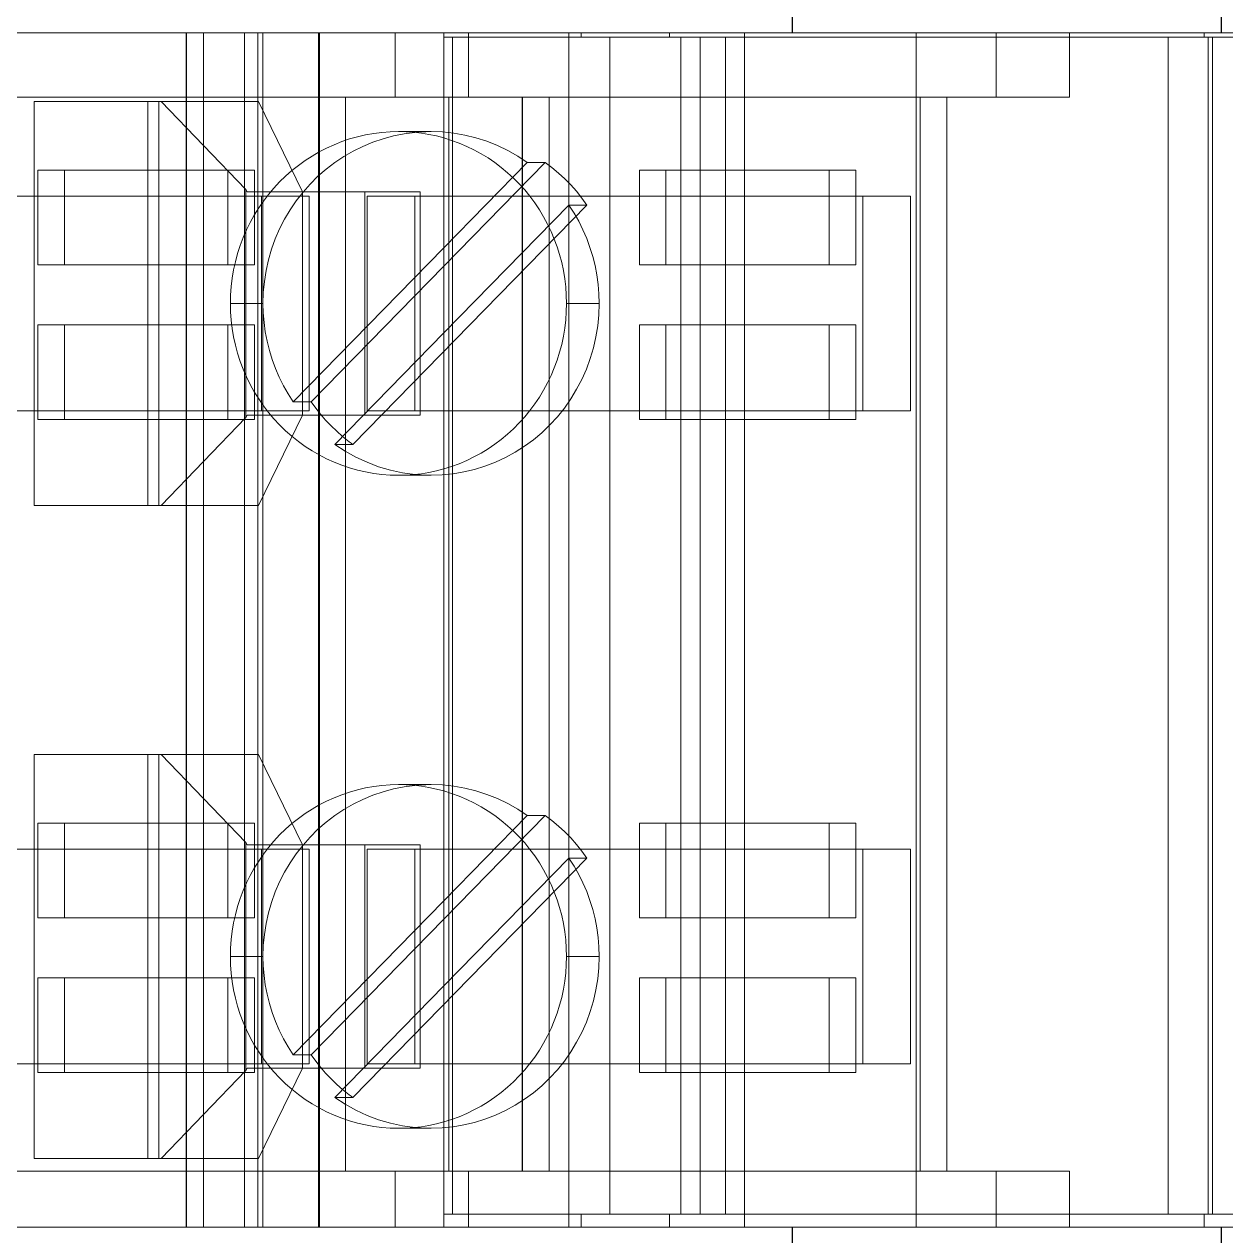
# Model space of a CAD drawing. Header units: millimetres. Extents: x 2936 to 53953, y 1541 to 47526.
# Drawn here: x 47532.57 to 47546.56, y 45513.77 to 45527.87 of the extents above; entities that cross this region are included whole.
import ezdxf

# ---------------------------------------------------------------- set-up
doc = ezdxf.new("R2010")
doc.units = ezdxf.units.MM
doc.set_wipeout_variables(frame=1)
doc.layers.add('000-PI-Oprema', color=30, linetype='Continuous', lineweight=5)
doc.layers.add('004-PI-DIN Šina', color=3, linetype='Continuous')

# ---------------------------------------------------------------- blocks, each defined once
blk = doc.blocks.new('*U823')
at = {"layer": '004-PI-DIN Šina'}
blk.add_lwpolyline([(870, -17.5), (870, 17.5), (0, 17.5), (0, -17.5)], close=True, dxfattribs=at)
blk.add_lwpolyline([(0, 12.5), (870, 12.5)], dxfattribs=at)
blk = doc.blocks.new('2967060')
blk.add_wipeout([(-7.118, 10.618), (6.782, 10.618), (6.782, -69.382), (-7.118, -69.382)]).dxf.layer = '000-PI-Oprema'
at = {"layer": '000-PI-Oprema'}
for p, q in [((-7.068, -41.484), (-7.068, -39.782)), ((6.632, -39.782), (6.632, -41.484)), ((-7.118, -40.432), (-7.118, -41.532)), ((6.782, -41.532), (6.782, -40.432)), ((6.632, -41.435), (-7.068, -41.435)), ((-7.118, -41.532), (-7.118, -47.755)), ((-7.068, -41.532), (-7.118, -41.532)), ((-7.068, -41.951), (-7.068, -41.484)), ((6.632, -41.484), (-7.068, -41.484)), ((6.632, -41.484), (6.632, -41.951)), ((6.632, -41.532), (6.782, -41.532)), ((6.782, -47.755), (6.782, -41.532)), ((-7.068, -47.105), (-7.068, -41.951)), ((6.632, -41.951), (-7.068, -41.951)), ((6.632, -41.951), (6.632, -47.105)), ((-7.118, -43.097), (-6.368, -43.097)), ((-6.368, -49.47), (-6.368, -43.097)), ((6.132, -43.097), (6.132, -49.47)), ((6.782, -43.097), (6.132, -43.097)), ((-7.118, -43.951), (-6.368, -43.951)), ((6.782, -43.951), (6.132, -43.951)), ((-6.368, -44.525), (6.132, -44.525)), ((-6.368, -44.836), (6.132, -44.836)), ((-7.118, -44.882), (-7.118, -44.882)), ((-7.118, -44.882), (6.782, -44.882)), ((-5.218, -44.948), (-5.218, -45.505)), ((-5.218, -44.948), (-2.718, -44.948)), ((-2.718, -45.505), (-2.718, -44.948)), ((2.382, -44.948), (2.382, -45.505)), ((2.382, -44.948), (4.882, -44.948)), ((4.882, -45.505), (4.882, -44.948)), ((6.782, -44.882), (6.782, -44.882)), ((-5.218, -45.505), (-5.218, -51.276)), ((-5.218, -45.505), (-2.718, -45.505)), ((-2.718, -45.505), (-2.718, -51.276)), ((2.382, -45.505), (2.382, -51.276)), ((2.382, -45.505), (4.882, -45.505)), ((4.882, -45.505), (4.882, -51.276)), ((-4.418, -45.585), (-5.518, -45.585)), ((-5.518, -45.585), (-5.518, -47.796)), ((-4.418, -47.796), (-4.418, -45.585)), ((-2.618, -45.585), (-3.718, -45.585)), ((-3.718, -45.585), (-3.718, -47.796)), ((-2.618, -47.796), (-2.618, -45.585)), ((3.182, -45.585), (2.082, -45.585)), ((2.082, -45.585), (2.082, -47.796)), ((3.182, -47.796), (3.182, -45.585)), ((3.882, -45.585), (3.882, -47.796)), ((4.982, -45.585), (3.882, -45.585)), ((4.982, -47.796), (4.982, -45.585)), ((-5.518, -48.106), (-5.518, -45.896)), ((-5.518, -45.896), (-4.418, -45.896)), ((-4.418, -45.896), (-4.418, -48.106)), ((-3.718, -45.896), (-2.618, -45.896)), ((-3.718, -48.106), (-3.718, -45.896)), ((-2.618, -45.896), (-2.618, -48.106)), ((2.082, -45.896), (3.182, -45.896)), ((2.082, -48.106), (2.082, -45.896)), ((3.182, -45.896), (3.182, -48.106)), ((3.882, -48.106), (3.882, -45.896)), ((3.882, -45.896), (4.982, -45.896)), ((4.982, -45.896), (4.982, -48.106)), ((-7.118, -46.882), (-7.118, -46.882)), ((6.782, -46.882), (-7.118, -46.882)), ((6.782, -46.882), (6.782, -46.882)), ((6.632, -47.105), (-7.068, -47.105)), ((-7.068, -48.448), (-7.068, -47.105)), ((6.632, -47.105), (6.632, -48.448)), ((6.632, -47.399), (-7.068, -47.399)), ((6.632, -47.622), (-7.068, -47.622)), ((-7.118, -47.755), (-7.118, -48.782)), ((-7.068, -47.755), (-7.118, -47.755)), ((-5.518, -47.796), (-4.418, -47.796)), ((-3.718, -47.796), (-2.618, -47.796)), ((2.082, -47.796), (3.182, -47.796)), ((3.882, -47.796), (4.982, -47.796)), ((6.632, -47.755), (6.782, -47.755)), ((6.782, -48.782), (6.782, -47.755)), ((-4.418, -48.106), (-5.518, -48.106)), ((-2.618, -48.106), (-3.718, -48.106)), ((3.182, -48.106), (2.082, -48.106)), ((4.982, -48.106), (3.882, -48.106)), ((-7.068, -50.382), (-7.068, -48.448)), ((-7.068, -48.448), (6.632, -48.448)), ((6.632, -48.448), (6.632, -50.382)), ((-4.515, -48.649), (-4.408, -48.622)), ((-4.408, -48.622), (-4.3, -48.601)), ((-4.3, -48.601), (-4.19, -48.586)), ((-4.19, -48.586), (-4.08, -48.577)), ((-4.08, -48.577), (-3.968, -48.574)), ((-3.968, -48.953), (-3.968, -48.574)), ((-3.968, -48.574), (-3.837, -48.578)), ((-3.837, -48.578), (-3.707, -48.591)), ((-3.707, -48.591), (-3.578, -48.612)), ((-3.578, -48.612), (-3.45, -48.641)), ((-3.45, -48.641), (-3.326, -48.678)), ((3.085, -48.649), (3.192, -48.622)), ((3.192, -48.622), (3.3, -48.601)), ((3.3, -48.601), (3.41, -48.586)), ((3.41, -48.586), (3.52, -48.577)), ((3.52, -48.577), (3.632, -48.574)), ((3.632, -48.574), (3.763, -48.578)), ((3.632, -48.953), (3.632, -48.574)), ((3.763, -48.578), (3.893, -48.591)), ((3.893, -48.591), (4.022, -48.612)), ((4.022, -48.612), (4.15, -48.641)), ((4.15, -48.641), (4.274, -48.678)), ((-7.118, -50.382), (-7.118, -48.782)), ((-7.118, -48.782), (-7.068, -48.782)), ((-5.273, -48.839), (-5.195, -48.777)), ((-5.195, -48.777), (-5.113, -48.718)), ((-5.113, -48.926), (-5.113, -48.718)), ((-2.328, -51.442), (-5.113, -48.718)), ((-4.924, -48.812), (-4.825, -48.763)), ((-4.825, -48.763), (-4.724, -48.719)), ((-4.724, -48.719), (-4.621, -48.681)), ((-4.621, -48.681), (-4.515, -48.649)), ((-3.326, -48.678), (-3.203, -48.723)), ((-3.203, -48.723), (-3.084, -48.776)), ((-3.084, -48.776), (-2.969, -48.836)), ((2.327, -48.839), (2.405, -48.777)), ((2.405, -48.777), (2.487, -48.718)), ((2.487, -48.926), (2.487, -48.718)), ((2.487, -48.718), (5.272, -51.442)), ((2.676, -48.812), (2.775, -48.763)), ((2.775, -48.763), (2.876, -48.719)), ((2.876, -48.719), (2.979, -48.681)), ((2.979, -48.681), (3.085, -48.649)), ((4.274, -48.678), (4.397, -48.723)), ((4.397, -48.723), (4.516, -48.776)), ((4.516, -48.776), (4.631, -48.836)), ((6.632, -48.782), (6.782, -48.782)), ((6.782, -48.782), (6.782, -50.382)), ((6.782, -48.926), (-7.118, -48.926)), ((-5.418, -48.975), (-5.347, -48.905)), ((-5.347, -48.905), (-5.273, -48.839)), ((-5.113, -48.926), (-5.02, -48.866)), ((-3.625, -50.382), (-5.113, -48.926)), ((-5.02, -48.866), (-4.924, -48.812)), ((-2.969, -48.836), (-2.857, -48.904)), ((-2.857, -48.904), (-2.75, -48.979)), ((2.182, -48.975), (2.253, -48.905)), ((2.253, -48.905), (2.327, -48.839)), ((2.487, -48.926), (2.58, -48.866)), ((3.975, -50.382), (2.487, -48.926)), ((2.58, -48.866), (2.676, -48.812)), ((4.631, -48.836), (4.743, -48.904)), ((4.743, -48.904), (4.85, -48.979)), ((-5.549, -49.123), (-5.485, -49.047)), ((-5.485, -49.047), (-5.418, -48.975)), ((-4.718, -49.096), (-4.628, -49.063)), ((-4.628, -49.063), (-4.537, -49.034)), ((-4.537, -49.034), (-4.445, -49.01)), ((-4.445, -49.01), (-4.351, -48.99)), ((-4.351, -48.99), (-4.256, -48.974)), ((-4.256, -48.974), (-4.161, -48.963)), ((-4.161, -48.963), (-4.065, -48.956)), ((-4.065, -48.956), (-3.968, -48.953)), ((-3.968, -48.953), (-3.872, -48.956)), ((-3.872, -48.956), (-3.776, -48.963)), ((-3.776, -48.963), (-3.68, -48.974)), ((-3.68, -48.974), (-3.586, -48.99)), ((-3.586, -48.99), (-3.492, -49.01)), ((-3.492, -49.01), (-3.4, -49.034)), ((-3.4, -49.034), (-3.309, -49.063)), ((-3.309, -49.063), (-3.219, -49.096)), ((-2.75, -48.979), (-2.649, -49.06)), ((-2.649, -49.06), (-2.554, -49.148)), ((2.051, -49.123), (2.115, -49.047)), ((2.115, -49.047), (2.182, -48.975)), ((2.882, -49.096), (2.972, -49.063)), ((2.972, -49.063), (3.063, -49.034)), ((3.063, -49.034), (3.155, -49.01)), ((3.155, -49.01), (3.249, -48.99)), ((3.249, -48.99), (3.344, -48.974)), ((3.344, -48.974), (3.439, -48.963)), ((3.439, -48.963), (3.535, -48.956)), ((3.535, -48.956), (3.632, -48.953)), ((3.632, -48.953), (3.728, -48.956)), ((3.728, -48.956), (3.824, -48.963)), ((3.824, -48.963), (3.92, -48.974)), ((3.92, -48.974), (4.014, -48.99)), ((4.014, -48.99), (4.108, -49.01)), ((4.108, -49.01), (4.2, -49.034)), ((4.2, -49.034), (4.291, -49.063)), ((4.291, -49.063), (4.381, -49.096)), ((4.85, -48.979), (4.951, -49.06)), ((4.951, -49.06), (5.046, -49.148)), ((-6.368, -49.156), (6.132, -49.156)), ((-5.608, -49.203), (-5.549, -49.123)), ((-5.608, -49.41), (-5.608, -49.203)), ((-5.608, -49.203), (-4.403, -50.382)), ((-4.976, -49.22), (-4.892, -49.175)), ((-4.892, -49.175), (-4.806, -49.133)), ((-4.806, -49.133), (-4.718, -49.096)), ((-3.219, -49.096), (-3.131, -49.133)), ((-3.131, -49.133), (-3.045, -49.175)), ((-3.045, -49.175), (-2.96, -49.22)), ((-2.554, -49.148), (-2.464, -49.241)), ((1.992, -49.203), (2.051, -49.123)), ((1.992, -49.41), (1.992, -49.203)), ((3.197, -50.382), (1.992, -49.203)), ((2.624, -49.22), (2.708, -49.175)), ((2.708, -49.175), (2.794, -49.133)), ((2.794, -49.133), (2.882, -49.096)), ((4.381, -49.096), (4.469, -49.133)), ((4.469, -49.133), (4.555, -49.175)), ((4.555, -49.175), (4.64, -49.22)), ((5.046, -49.148), (5.136, -49.241)), ((-5.215, -49.38), (-5.138, -49.323)), ((-5.138, -49.323), (-5.059, -49.27)), ((-5.059, -49.27), (-4.976, -49.22)), ((-2.96, -49.22), (-2.878, -49.27)), ((-2.878, -49.27), (-2.798, -49.323)), ((-2.798, -49.323), (-2.722, -49.38)), ((-2.464, -49.241), (-2.382, -49.339)), ((-2.382, -49.339), (-2.306, -49.443)), ((2.385, -49.38), (2.462, -49.323)), ((2.462, -49.323), (2.541, -49.27)), ((2.541, -49.27), (2.624, -49.22)), ((4.64, -49.22), (4.722, -49.27)), ((4.722, -49.27), (4.802, -49.323)), ((4.802, -49.323), (4.878, -49.38)), ((5.136, -49.241), (5.218, -49.339)), ((5.218, -49.339), (5.294, -49.443)), ((6.132, -49.466), (-6.368, -49.466)), ((-6.368, -49.47), (-6.368, -50.324)), ((6.132, -49.47), (-6.368, -49.47)), ((-5.682, -49.521), (-5.608, -49.41)), ((-5.608, -49.41), (-4.615, -50.382)), ((-5.359, -49.504), (-5.289, -49.44)), ((-5.289, -49.44), (-5.215, -49.38)), ((-2.722, -49.38), (-2.648, -49.44)), ((-2.648, -49.44), (-2.578, -49.504)), ((-2.306, -49.443), (-2.236, -49.552)), ((1.918, -49.521), (1.992, -49.41)), ((1.992, -49.41), (2.985, -50.382)), ((2.241, -49.504), (2.311, -49.44)), ((2.311, -49.44), (2.385, -49.38)), ((4.878, -49.38), (4.952, -49.44)), ((4.952, -49.44), (5.022, -49.504)), ((5.294, -49.443), (5.364, -49.552)), ((6.132, -49.47), (6.132, -50.324)), ((-5.748, -49.637), (-5.682, -49.521)), ((-5.49, -49.641), (-5.426, -49.571)), ((-5.426, -49.571), (-5.359, -49.504)), ((-2.578, -49.504), (-2.51, -49.571)), ((-2.51, -49.571), (-2.446, -49.641)), ((-2.236, -49.552), (-2.175, -49.665)), ((1.852, -49.637), (1.918, -49.521)), ((2.11, -49.641), (2.174, -49.571)), ((2.174, -49.571), (2.241, -49.504)), ((5.022, -49.504), (5.09, -49.571)), ((5.09, -49.571), (5.154, -49.641)), ((5.364, -49.552), (5.425, -49.665)), ((-5.855, -49.882), (-5.806, -49.758)), ((-5.806, -49.758), (-5.748, -49.637)), ((-5.607, -49.789), (-5.551, -49.713)), ((-5.551, -49.713), (-5.49, -49.641)), ((-2.446, -49.641), (-2.386, -49.713)), ((-2.386, -49.713), (-2.329, -49.789)), ((-2.175, -49.665), (-2.12, -49.782)), ((1.745, -49.882), (1.794, -49.758)), ((1.794, -49.758), (1.852, -49.637)), ((1.993, -49.789), (2.049, -49.713)), ((2.049, -49.713), (2.11, -49.641)), ((5.154, -49.641), (5.214, -49.713)), ((5.214, -49.713), (5.271, -49.789)), ((5.425, -49.665), (5.48, -49.782)), ((-5.896, -50.008), (-5.855, -49.882)), ((-5.71, -49.948), (-5.661, -49.867)), ((-5.661, -49.867), (-5.607, -49.789)), ((-2.329, -49.789), (-2.276, -49.867)), ((-2.276, -49.867), (-2.227, -49.948)), ((-2.12, -49.782), (-2.074, -49.903)), ((-2.074, -49.903), (-2.036, -50.025)), ((1.704, -50.008), (1.745, -49.882)), ((1.89, -49.948), (1.939, -49.867)), ((1.939, -49.867), (1.993, -49.789)), ((5.271, -49.789), (5.324, -49.867)), ((5.324, -49.867), (5.373, -49.948)), ((5.48, -49.782), (5.526, -49.903)), ((5.526, -49.903), (5.564, -50.025)), ((-5.927, -50.137), (-5.896, -50.008)), ((-5.796, -50.116), (-5.755, -50.031)), ((-5.755, -50.031), (-5.71, -49.948)), ((-2.227, -49.948), (-2.182, -50.031)), ((-2.182, -50.031), (-2.14, -50.116)), ((-2.036, -50.025), (-2.007, -50.149)), ((1.673, -50.137), (1.704, -50.008)), ((1.804, -50.116), (1.845, -50.031)), ((1.845, -50.031), (1.89, -49.948)), ((5.373, -49.948), (5.418, -50.031)), ((5.418, -50.031), (5.46, -50.116)), ((5.564, -50.025), (5.593, -50.149)), ((-7.118, -50.095), (-6.368, -50.095)), ((-5.95, -50.267), (-5.927, -50.137)), ((-5.833, -50.203), (-5.796, -50.116)), ((-2.14, -50.116), (-2.103, -50.203)), ((-2.007, -50.149), (-1.985, -50.275)), ((1.65, -50.267), (1.673, -50.137)), ((1.767, -50.203), (1.804, -50.116)), ((5.46, -50.116), (5.497, -50.203)), ((5.593, -50.149), (5.615, -50.275)), ((6.782, -50.095), (6.132, -50.095)), ((6.632, -50.282), (-7.068, -50.282)), ((-7.068, -50.282), (-7.068, -50.282)), ((6.132, -50.324), (-6.368, -50.324)), ((-6.368, -50.324), (-6.368, -56.47)), ((-5.964, -50.398), (-5.95, -50.267)), ((-5.894, -50.382), (-5.866, -50.292)), ((-5.866, -50.292), (-5.833, -50.203)), ((-2.103, -50.203), (-2.071, -50.292)), ((-2.071, -50.292), (-2.043, -50.382)), ((-1.985, -50.275), (-1.973, -50.402)), ((1.636, -50.398), (1.65, -50.267)), ((1.706, -50.382), (1.734, -50.292)), ((1.734, -50.292), (1.767, -50.203)), ((5.497, -50.203), (5.529, -50.292)), ((5.529, -50.292), (5.557, -50.382)), ((5.615, -50.275), (5.627, -50.402)), ((6.132, -50.324), (6.132, -56.47)), ((6.632, -50.282), (6.632, -50.282)), ((-7.118, -55.382), (-7.118, -50.382)), ((-7.118, -50.382), (-7.118, -50.382)), ((-7.118, -50.382), (-7.068, -50.382)), ((-7.068, -50.382), (-7.068, -50.382)), ((6.632, -50.382), (-7.068, -50.382)), ((-5.968, -50.53), (-5.964, -50.398)), ((-5.935, -50.555), (-5.917, -50.468)), ((-5.917, -50.468), (-5.894, -50.382)), ((-4.615, -50.382), (-2.823, -52.134)), ((-4.403, -50.382), (-2.823, -51.926)), ((-2.328, -51.65), (-3.625, -50.382)), ((-2.043, -50.382), (-2.02, -50.468)), ((-2.02, -50.468), (-2.001, -50.555)), ((-1.973, -50.402), (-1.968, -50.53)), ((1.632, -50.53), (1.636, -50.398)), ((1.665, -50.555), (1.683, -50.468)), ((1.683, -50.468), (1.706, -50.382)), ((2.985, -50.382), (4.777, -52.134)), ((4.777, -51.926), (3.197, -50.382)), ((5.272, -51.65), (3.975, -50.382)), ((5.557, -50.382), (5.58, -50.468)), ((5.58, -50.468), (5.599, -50.555)), ((5.627, -50.402), (5.632, -50.53)), ((6.632, -50.382), (6.782, -50.382)), ((6.632, -50.382), (6.632, -50.382)), ((6.782, -50.382), (6.782, -50.382)), ((6.782, -55.382), (6.782, -50.382)), ((-5.968, -50.562), (-5.968, -50.53)), ((-5.968, -50.578), (-5.968, -50.53)), ((-5.967, -50.593), (-5.968, -50.562)), ((-5.968, -50.625), (-5.968, -50.578)), ((-5.966, -50.625), (-5.967, -50.593)), ((-5.95, -50.643), (-5.935, -50.555)), ((-2.001, -50.555), (-1.987, -50.643)), ((-1.969, -50.593), (-1.971, -50.625)), ((-1.968, -50.53), (-1.969, -50.562)), ((-1.969, -50.562), (-1.969, -50.593)), ((-1.968, -50.578), (-1.968, -50.53)), ((-1.968, -50.625), (-1.968, -50.578)), ((1.632, -50.562), (1.632, -50.53)), ((1.632, -50.578), (1.632, -50.53)), ((1.633, -50.593), (1.632, -50.562)), ((1.632, -50.625), (1.632, -50.578)), ((1.634, -50.625), (1.633, -50.593)), ((1.65, -50.643), (1.665, -50.555)), ((5.599, -50.555), (5.613, -50.643)), ((5.631, -50.593), (5.629, -50.625)), ((5.632, -50.53), (5.631, -50.562)), ((5.631, -50.562), (5.631, -50.593)), ((5.632, -50.578), (5.632, -50.53)), ((5.632, -50.625), (5.632, -50.578)), ((-5.968, -50.672), (-5.968, -50.625)), ((-5.968, -50.72), (-5.968, -50.672)), ((-5.968, -50.767), (-5.968, -50.72)), ((-5.964, -50.657), (-5.966, -50.625)), ((-5.966, -50.82), (-5.96, -50.732)), ((-5.962, -50.688), (-5.964, -50.657)), ((-5.959, -50.72), (-5.962, -50.688)), ((-5.96, -50.732), (-5.95, -50.643)), ((-5.942, -50.845), (-5.959, -50.72)), ((-5.268, -50.656), (-5.268, -51.301)), ((-2.668, -50.656), (-5.268, -50.656)), ((-2.718, -50.719), (-5.218, -50.719)), ((-2.668, -51.301), (-2.668, -50.656)), ((-1.978, -50.72), (-1.997, -50.863)), ((-1.987, -50.643), (-1.977, -50.732)), ((-1.975, -50.688), (-1.978, -50.72)), ((-1.977, -50.732), (-1.97, -50.82)), ((-1.973, -50.657), (-1.975, -50.688)), ((-1.971, -50.625), (-1.973, -50.657)), ((-1.968, -50.672), (-1.968, -50.625)), ((-1.968, -50.72), (-1.968, -50.672)), ((-1.968, -50.767), (-1.968, -50.72)), ((1.632, -50.672), (1.632, -50.625)), ((1.632, -50.72), (1.632, -50.672)), ((1.632, -50.767), (1.632, -50.72)), ((1.636, -50.657), (1.634, -50.625)), ((1.634, -50.82), (1.64, -50.732)), ((1.638, -50.688), (1.636, -50.657)), ((1.641, -50.72), (1.638, -50.688)), ((1.64, -50.732), (1.65, -50.643)), ((1.658, -50.845), (1.641, -50.72)), ((2.332, -50.656), (2.332, -51.301)), ((4.932, -50.656), (2.332, -50.656)), ((4.882, -50.719), (2.382, -50.719)), ((4.932, -51.301), (4.932, -50.656)), ((5.622, -50.72), (5.603, -50.863)), ((5.613, -50.643), (5.623, -50.732)), ((5.625, -50.688), (5.622, -50.72)), ((5.623, -50.732), (5.63, -50.82)), ((5.627, -50.657), (5.625, -50.688)), ((5.629, -50.625), (5.627, -50.657)), ((5.632, -50.672), (5.632, -50.625)), ((5.632, -50.72), (5.632, -50.672)), ((5.632, -50.767), (5.632, -50.72)), ((-5.968, -50.815), (-5.968, -50.767)), ((-5.968, -50.862), (-5.968, -50.815)), ((-5.968, -50.91), (-5.966, -50.82)), ((-5.968, -50.91), (-5.968, -50.862)), ((-5.918, -50.968), (-5.942, -50.845)), ((-1.997, -50.863), (-2.028, -51.003)), ((-1.97, -50.82), (-1.968, -50.91)), ((-1.968, -50.815), (-1.968, -50.767)), ((-1.968, -50.862), (-1.968, -50.815)), ((-1.968, -50.91), (-1.968, -50.862)), ((1.632, -50.815), (1.632, -50.767)), ((1.632, -50.862), (1.632, -50.815)), ((1.632, -50.91), (1.634, -50.82)), ((1.632, -50.91), (1.632, -50.862)), ((1.682, -50.968), (1.658, -50.845)), ((5.603, -50.863), (5.572, -51.003)), ((5.63, -50.82), (5.632, -50.91)), ((5.632, -50.815), (5.632, -50.767)), ((5.632, -50.862), (5.632, -50.815)), ((5.632, -50.91), (5.632, -50.862)), ((-7.118, -50.949), (-6.368, -50.949)), ((-5.966, -51.006), (-5.968, -50.91)), ((-5.959, -51.102), (-5.966, -51.006)), ((-5.885, -51.09), (-5.918, -50.968)), ((-2.028, -51.003), (-2.068, -51.141)), ((-1.971, -51.006), (-1.978, -51.102)), ((-1.968, -50.91), (-1.971, -51.006)), ((1.634, -51.006), (1.632, -50.91)), ((1.641, -51.102), (1.634, -51.006)), ((1.715, -51.09), (1.682, -50.968)), ((5.572, -51.003), (5.532, -51.141)), ((5.629, -51.006), (5.622, -51.102)), ((5.632, -50.91), (5.629, -51.006)), ((6.782, -50.949), (6.132, -50.949)), ((-5.947, -51.197), (-5.959, -51.102)), ((-5.844, -51.208), (-5.885, -51.09)), ((-2.068, -51.141), (-2.119, -51.275)), ((-1.978, -51.102), (-1.99, -51.197)), ((1.653, -51.197), (1.641, -51.102)), ((1.756, -51.208), (1.715, -51.09)), ((5.532, -51.141), (5.481, -51.275)), ((5.622, -51.102), (5.61, -51.197)), ((-5.93, -51.292), (-5.947, -51.197)), ((-5.908, -51.386), (-5.93, -51.292)), ((-5.796, -51.324), (-5.844, -51.208)), ((-5.741, -51.436), (-5.796, -51.324)), ((-2.668, -51.301), (-5.268, -51.301)), ((-5.268, -52.67), (-5.268, -51.301)), ((-5.218, -51.276), (-2.718, -51.276)), ((-2.668, -51.301), (-2.668, -52.67)), ((-2.119, -51.275), (-2.179, -51.405)), ((-2.007, -51.292), (-2.029, -51.386)), ((-1.99, -51.197), (-2.007, -51.292)), ((1.67, -51.292), (1.653, -51.197)), ((1.692, -51.386), (1.67, -51.292)), ((1.804, -51.324), (1.756, -51.208)), ((1.859, -51.436), (1.804, -51.324)), ((2.332, -52.67), (2.332, -51.301)), ((4.932, -51.301), (2.332, -51.301)), ((2.382, -51.276), (4.882, -51.276)), ((4.932, -51.301), (4.932, -52.67)), ((5.481, -51.275), (5.421, -51.405)), ((5.593, -51.292), (5.571, -51.386)), ((5.61, -51.197), (5.593, -51.292)), ((-5.882, -51.479), (-5.908, -51.386)), ((-5.678, -51.545), (-5.741, -51.436)), ((-2.343, -51.462), (-2.358, -51.482)), ((-2.328, -51.442), (-2.343, -51.462)), ((-2.328, -51.65), (-2.328, -51.442)), ((-2.179, -51.405), (-2.249, -51.53)), ((-2.029, -51.386), (-2.055, -51.479)), ((1.718, -51.479), (1.692, -51.386)), ((1.922, -51.545), (1.859, -51.436)), ((5.257, -51.462), (5.242, -51.482)), ((5.272, -51.442), (5.257, -51.462)), ((5.272, -51.65), (5.272, -51.442)), ((5.421, -51.405), (5.351, -51.53)), ((5.571, -51.386), (5.545, -51.479)), ((-6.368, -51.525), (6.132, -51.525)), ((-5.851, -51.57), (-5.882, -51.479)), ((-5.816, -51.659), (-5.851, -51.57)), ((-5.608, -51.65), (-5.678, -51.545)), ((-2.42, -51.561), (-2.48, -51.629)), ((-2.404, -51.541), (-2.42, -51.561)), ((-2.388, -51.522), (-2.404, -51.541)), ((-2.373, -51.502), (-2.388, -51.522)), ((-2.358, -51.482), (-2.373, -51.502)), ((-2.249, -51.53), (-2.328, -51.65)), ((-2.086, -51.57), (-2.121, -51.659)), ((-2.055, -51.479), (-2.086, -51.57)), ((1.749, -51.57), (1.718, -51.479)), ((1.784, -51.659), (1.749, -51.57)), ((1.992, -51.65), (1.922, -51.545)), ((5.18, -51.561), (5.12, -51.629)), ((5.196, -51.541), (5.18, -51.561)), ((5.212, -51.522), (5.196, -51.541)), ((5.227, -51.502), (5.212, -51.522)), ((5.242, -51.482), (5.227, -51.502)), ((5.351, -51.53), (5.272, -51.65)), ((5.514, -51.57), (5.479, -51.659)), ((5.545, -51.479), (5.514, -51.57)), ((-5.776, -51.746), (-5.816, -51.659)), ((-5.732, -51.832), (-5.776, -51.746)), ((-5.531, -51.751), (-5.608, -51.65)), ((-2.543, -51.695), (-2.609, -51.758)), ((-2.48, -51.629), (-2.543, -51.695)), ((-2.161, -51.746), (-2.205, -51.832)), ((-2.121, -51.659), (-2.161, -51.746)), ((1.824, -51.746), (1.784, -51.659)), ((1.868, -51.832), (1.824, -51.746)), ((2.069, -51.751), (1.992, -51.65)), ((5.057, -51.695), (4.991, -51.758)), ((5.12, -51.629), (5.057, -51.695)), ((5.439, -51.746), (5.395, -51.832)), ((5.479, -51.659), (5.439, -51.746)), ((-7.118, -51.829), (6.782, -51.829)), ((-7.118, -51.841), (6.782, -51.841)), ((-6.368, -51.836), (6.132, -51.836)), ((-5.684, -51.915), (-5.732, -51.832)), ((-5.448, -51.847), (-5.531, -51.751)), ((-5.358, -51.937), (-5.448, -51.847)), ((-2.75, -51.873), (-2.823, -51.926)), ((-2.678, -51.817), (-2.75, -51.873)), ((-2.609, -51.758), (-2.678, -51.817)), ((-2.205, -51.832), (-2.253, -51.915)), ((1.916, -51.915), (1.868, -51.832)), ((2.152, -51.847), (2.069, -51.751)), ((2.242, -51.937), (2.152, -51.847)), ((4.85, -51.873), (4.777, -51.926)), ((4.922, -51.817), (4.85, -51.873)), ((4.991, -51.758), (4.922, -51.817)), ((5.395, -51.832), (5.347, -51.915)), ((-5.268, -52.026), (-6.318, -52.54)), ((-5.632, -51.996), (-5.684, -51.915)), ((-5.575, -52.075), (-5.632, -51.996)), ((-5.263, -52.021), (-5.358, -51.937)), ((-2.668, -52.026), (-5.268, -52.026)), ((-5.163, -52.099), (-5.263, -52.021)), ((-5.218, -51.948), (-2.718, -51.948)), ((-5.218, -51.948), (-5.218, -52.505)), ((-2.823, -52.134), (-2.823, -51.926)), ((-2.718, -52.505), (-2.718, -51.948)), ((-1.618, -52.54), (-2.668, -52.026)), ((-2.305, -51.996), (-2.362, -52.075)), ((-2.253, -51.915), (-2.305, -51.996)), ((1.282, -52.54), (2.332, -52.026)), ((1.968, -51.996), (1.916, -51.915)), ((2.025, -52.075), (1.968, -51.996)), ((2.337, -52.021), (2.242, -51.937)), ((4.932, -52.026), (2.332, -52.026)), ((2.437, -52.099), (2.337, -52.021)), ((2.382, -51.948), (4.882, -51.948)), ((2.382, -51.948), (2.382, -52.505)), ((4.777, -52.134), (4.777, -51.926)), ((4.882, -52.505), (4.882, -51.948)), ((5.982, -52.54), (4.932, -52.026)), ((5.295, -51.996), (5.238, -52.075)), ((5.347, -51.915), (5.295, -51.996)), ((-5.514, -52.151), (-5.575, -52.075)), ((-5.45, -52.224), (-5.514, -52.151)), ((-5.059, -52.17), (-5.163, -52.099)), ((-2.823, -52.134), (-2.916, -52.194)), ((-2.422, -52.151), (-2.487, -52.224)), ((-2.362, -52.075), (-2.422, -52.151)), ((2.086, -52.151), (2.025, -52.075)), ((2.15, -52.224), (2.086, -52.151)), ((2.541, -52.17), (2.437, -52.099)), ((4.777, -52.134), (4.684, -52.194)), ((5.178, -52.151), (5.113, -52.224)), ((5.238, -52.075), (5.178, -52.151)), ((-5.382, -52.294), (-5.45, -52.224)), ((-5.311, -52.36), (-5.382, -52.294)), ((-4.949, -52.235), (-5.059, -52.17)), ((-4.836, -52.293), (-4.949, -52.235)), ((-4.719, -52.344), (-4.836, -52.293)), ((-3.11, -52.297), (-3.211, -52.341)), ((-3.011, -52.248), (-3.11, -52.297)), ((-2.916, -52.194), (-3.011, -52.248)), ((-2.555, -52.294), (-2.626, -52.36)), ((-2.487, -52.224), (-2.555, -52.294)), ((2.218, -52.294), (2.15, -52.224)), ((2.289, -52.36), (2.218, -52.294)), ((2.651, -52.235), (2.541, -52.17)), ((2.764, -52.293), (2.651, -52.235)), ((2.881, -52.344), (2.764, -52.293)), ((4.49, -52.297), (4.389, -52.341)), ((4.589, -52.248), (4.49, -52.297)), ((4.684, -52.194), (4.589, -52.248)), ((5.045, -52.294), (4.974, -52.36)), ((5.113, -52.224), (5.045, -52.294)), ((-5.236, -52.423), (-5.311, -52.36)), ((-5.159, -52.481), (-5.236, -52.423)), ((-4.598, -52.387), (-4.719, -52.344)), ((-4.475, -52.423), (-4.598, -52.387)), ((-4.35, -52.451), (-4.475, -52.423)), ((-4.223, -52.471), (-4.35, -52.451)), ((-3.529, -52.439), (-3.638, -52.46)), ((-3.421, -52.412), (-3.529, -52.439)), ((-3.315, -52.379), (-3.421, -52.412)), ((-3.211, -52.341), (-3.315, -52.379)), ((-2.7, -52.423), (-2.777, -52.481)), ((-2.626, -52.36), (-2.7, -52.423)), ((2.364, -52.423), (2.289, -52.36)), ((2.441, -52.481), (2.364, -52.423)), ((3.002, -52.387), (2.881, -52.344)), ((3.125, -52.423), (3.002, -52.387)), ((3.25, -52.451), (3.125, -52.423)), ((3.377, -52.471), (3.25, -52.451)), ((4.071, -52.439), (3.962, -52.46)), ((4.179, -52.412), (4.071, -52.439)), ((4.285, -52.379), (4.179, -52.412)), ((4.389, -52.341), (4.285, -52.379)), ((4.9, -52.423), (4.823, -52.481)), ((4.974, -52.36), (4.9, -52.423)), ((-7.118, -52.488), (6.782, -52.488)), ((6.782, -52.547), (-7.118, -52.547)), ((-6.318, -52.54), (-6.318, -53.672)), ((-5.518, -52.585), (-5.518, -54.796)), ((-4.418, -52.585), (-5.518, -52.585)), ((-5.218, -52.505), (-2.718, -52.505)), ((-5.218, -52.505), (-5.218, -58.374)), ((-5.079, -52.537), (-5.159, -52.481)), ((-4.997, -52.588), (-5.079, -52.537)), ((-4.911, -52.635), (-4.997, -52.588)), ((-4.418, -54.796), (-4.418, -52.585)), ((-4.096, -52.483), (-4.223, -52.471)), ((-3.968, -52.487), (-4.096, -52.483)), ((-3.858, -52.484), (-3.968, -52.487)), ((-3.968, -52.866), (-3.968, -52.487)), ((-3.748, -52.475), (-3.858, -52.484)), ((-3.638, -52.46), (-3.748, -52.475)), ((-2.618, -52.585), (-3.718, -52.585)), ((-3.718, -52.585), (-3.718, -54.796)), ((-2.94, -52.588), (-3.025, -52.635)), ((-2.858, -52.537), (-2.94, -52.588)), ((-2.777, -52.481), (-2.858, -52.537)), ((-2.718, -52.505), (-2.718, -58.374)), ((-2.618, -54.796), (-2.618, -52.585)), ((-1.618, -53.672), (-1.618, -52.54)), ((1.282, -52.54), (1.282, -53.672)), ((2.082, -52.585), (2.082, -54.796)), ((3.182, -52.585), (2.082, -52.585)), ((2.382, -52.505), (2.382, -58.374)), ((2.382, -52.505), (4.882, -52.505)), ((2.521, -52.537), (2.441, -52.481)), ((2.603, -52.588), (2.521, -52.537)), ((2.689, -52.635), (2.603, -52.588)), ((3.182, -54.796), (3.182, -52.585)), ((3.504, -52.483), (3.377, -52.471)), ((3.632, -52.487), (3.504, -52.483)), ((3.742, -52.484), (3.632, -52.487)), ((3.632, -52.866), (3.632, -52.487)), ((3.852, -52.475), (3.742, -52.484)), ((3.962, -52.46), (3.852, -52.475)), ((3.882, -52.585), (3.882, -54.796)), ((4.982, -52.585), (3.882, -52.585)), ((4.66, -52.588), (4.575, -52.635)), ((4.742, -52.537), (4.66, -52.588)), ((4.823, -52.481), (4.742, -52.537)), ((4.882, -52.505), (4.882, -58.374)), ((4.982, -54.796), (4.982, -52.585)), ((5.982, -53.672), (5.982, -52.54)), ((-7.118, -52.704), (6.782, -52.704)), ((-5.296, -52.686), (-6.318, -53.672)), ((-5.268, -52.67), (-5.296, -52.686)), ((-2.641, -52.686), (-5.296, -52.686)), ((-4.824, -52.678), (-4.911, -52.635)), ((-4.734, -52.717), (-4.824, -52.678)), ((-4.643, -52.752), (-4.734, -52.717)), ((-3.202, -52.717), (-3.294, -52.752)), ((-3.113, -52.678), (-3.202, -52.717)), ((-3.025, -52.635), (-3.113, -52.678)), ((-2.641, -52.686), (-2.668, -52.67)), ((-1.618, -53.672), (-2.641, -52.686)), ((2.304, -52.686), (1.282, -53.672)), ((2.332, -52.67), (2.304, -52.686)), ((4.959, -52.686), (2.304, -52.686)), ((2.776, -52.678), (2.689, -52.635)), ((2.866, -52.717), (2.776, -52.678)), ((2.957, -52.752), (2.866, -52.717)), ((4.398, -52.717), (4.306, -52.752)), ((4.487, -52.678), (4.398, -52.717)), ((4.575, -52.635), (4.487, -52.678)), ((4.959, -52.686), (4.932, -52.67)), ((5.982, -53.672), (4.959, -52.686)), ((-4.549, -52.782), (-4.643, -52.752)), ((-4.454, -52.808), (-4.549, -52.782)), ((-4.358, -52.829), (-4.454, -52.808)), ((-4.261, -52.845), (-4.358, -52.829)), ((-4.164, -52.857), (-4.261, -52.845)), ((-4.066, -52.864), (-4.164, -52.857)), ((-3.968, -52.866), (-4.066, -52.864)), ((-3.871, -52.864), (-3.968, -52.866)), ((-3.773, -52.857), (-3.871, -52.864)), ((-3.676, -52.845), (-3.773, -52.857)), ((-3.579, -52.829), (-3.676, -52.845)), ((-3.483, -52.808), (-3.579, -52.829)), ((-3.388, -52.782), (-3.483, -52.808)), ((-3.294, -52.752), (-3.388, -52.782)), ((3.051, -52.782), (2.957, -52.752)), ((3.146, -52.808), (3.051, -52.782)), ((3.242, -52.829), (3.146, -52.808)), ((3.339, -52.845), (3.242, -52.829)), ((3.436, -52.857), (3.339, -52.845)), ((3.534, -52.864), (3.436, -52.857)), ((3.632, -52.866), (3.534, -52.864)), ((3.729, -52.864), (3.632, -52.866)), ((3.827, -52.857), (3.729, -52.864)), ((3.924, -52.845), (3.827, -52.857)), ((4.021, -52.829), (3.924, -52.845)), ((4.117, -52.808), (4.021, -52.829)), ((4.212, -52.782), (4.117, -52.808)), ((4.306, -52.752), (4.212, -52.782)), ((-5.518, -52.896), (-4.418, -52.896)), ((-5.518, -55.106), (-5.518, -52.896)), ((-4.418, -52.896), (-4.418, -55.106)), ((-3.718, -55.106), (-3.718, -52.896)), ((-3.718, -52.896), (-2.618, -52.896)), ((-2.618, -52.896), (-2.618, -55.106)), ((2.082, -55.106), (2.082, -52.896)), ((2.082, -52.896), (3.182, -52.896)), ((3.182, -52.896), (3.182, -55.106)), ((3.882, -52.896), (4.982, -52.896)), ((3.882, -55.106), (3.882, -52.896)), ((4.982, -52.896), (4.982, -55.106)), ((-7.118, -53.178), (6.782, -53.178)), ((-7.118, -53.377), (6.782, -53.377)), ((6.782, -53.382), (-7.118, -53.382)), ((-6.318, -53.699), (-6.318, -53.672)), ((-6.318, -55.15), (-6.318, -53.699)), ((-6.318, -53.699), (-1.618, -53.699)), ((-1.618, -53.699), (-1.618, -53.672)), ((-1.618, -55.15), (-1.618, -53.699)), ((1.282, -53.699), (1.282, -53.672)), ((1.282, -55.15), (1.282, -53.699)), ((1.282, -53.699), (5.982, -53.699)), ((5.982, -53.699), (5.982, -53.672)), ((5.982, -55.15), (5.982, -53.699)), ((-6.318, -53.828), (-1.618, -53.828)), ((1.282, -53.828), (5.982, -53.828)), ((-5.518, -54.796), (-4.418, -54.796)), ((-3.718, -54.796), (-2.618, -54.796)), ((2.082, -54.796), (3.182, -54.796)), ((3.882, -54.796), (4.982, -54.796)), ((-4.418, -55.106), (-5.518, -55.106)), ((-2.618, -55.106), (-3.718, -55.106)), ((3.182, -55.106), (2.082, -55.106)), ((4.982, -55.106), (3.882, -55.106)), ((-1.618, -55.15), (-6.318, -55.15)), ((5.982, -55.15), (1.282, -55.15))]:
    blk.add_line(p, q, dxfattribs=at)
blk = doc.blocks.new('*U184')
at = {"layer": '000-PI-Oprema', "rotation": 90}
blk.add_blockref('2967060', (-29.382, 0.168), dxfattribs=at)
blk = doc.blocks.new('*U185')
at = {"layer": '000-PI-Oprema', "color": 0, "linetype": 'ByBlock', "lineweight": -2, "transparency": 16777216}
blk.add_blockref('*U184', (0, 817.8), dxfattribs=at)

msp = doc.modelspace()

# ---------------------------------------------------------------- block references
at = {"layer": '004-PI-DIN Šina', "rotation": 89.99999999999999}
msp.add_blockref('*U823', (47559.01, 45485.623), dxfattribs=at)

# ---------------------------------------------------------------- next in the draw order: block references
at = {"layer": '000-PI-Oprema', "linetype": 'ByBlock', "lineweight": -2, "rotation": 180}
msp.add_blockref('*U185', (47558.456, 46338.618), dxfattribs=at)

doc.saveas('drawing.dxf')
